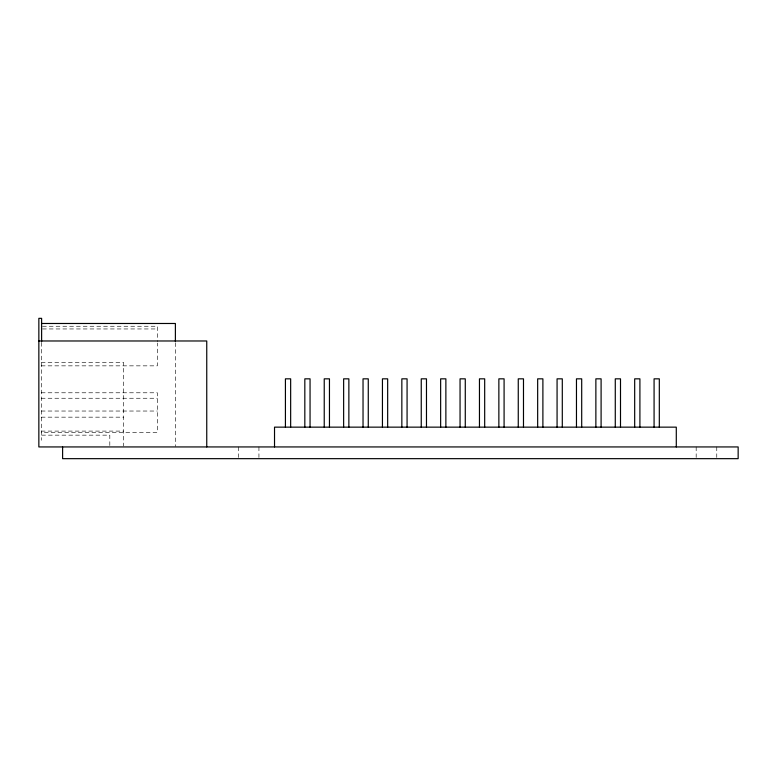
<?xml version="1.0" encoding="UTF-8"?>
<svg xmlns="http://www.w3.org/2000/svg" width="777" height="777" viewBox="0 0 777 777"><rect width="100%" height="100%" fill="white"/><g stroke="black" fill="none" stroke-linecap="round" stroke-linejoin="round"><path stroke-width="0.58" stroke-dasharray="3.88 2.91" d="M42.482 326.253L157.362 326.253L157.362 341.861M42.482 328.953L157.362 328.953M41.268 362.364L123.592 362.364L123.592 446.076M41.268 365.85L157.362 365.85L157.362 343.055M41.268 392.783L157.362 392.783L157.362 432.381L41.268 432.381M41.268 398.251L157.362 398.251M41.268 411.033L157.362 411.033M41.268 417.162L123.592 417.162M41.268 431.099L123.592 431.099M41.618 435.149L109.81 435.149L109.81 446.396M716.763 446.94L716.763 457.488M696.173 446.94L696.173 457.488M258.935 446.94L258.935 457.488M238.345 446.94L238.345 457.488M175.388 342.764L175.388 446.396M41.618 342.492L41.618 440.297"/><path stroke-width="1.17" d="M41.618 323.485L175.388 323.485L175.388 341.559M38.85 340.977L206.75 340.977L206.75 446.94M676.291 446.94L676.291 427.146L274.524 427.146L274.524 446.94M659.314 427.146L659.314 378.836L654.079 378.836L654.079 427.146M639.908 427.146L639.908 378.836L634.683 378.836L634.683 427.146M620.502 427.146L620.502 378.836L615.277 378.836L615.277 427.146M601.097 427.146L601.097 378.836L595.872 378.836L595.872 427.146M581.701 427.146L581.701 378.836L576.466 378.836L576.466 427.146M562.295 427.146L562.295 378.836L557.07 378.836L557.07 427.146M542.89 427.146L542.89 378.836L537.665 378.836L537.665 427.146M523.484 427.146L523.484 378.836L518.259 378.836L518.259 427.146M504.088 427.146L504.088 378.836L498.863 378.836L498.863 427.146M484.683 427.146L484.683 378.836L479.458 378.836L479.458 427.146M465.277 427.146L465.277 378.836L460.052 378.836L460.052 427.146M445.872 427.146L445.872 378.836L440.646 378.836L440.646 427.146M426.476 427.146L426.476 378.836L421.251 378.836L421.251 427.146M407.07 427.146L407.07 378.836L401.845 378.836L401.845 427.146M387.665 427.146L387.665 378.836L382.439 378.836L382.439 427.146M368.269 427.146L368.269 378.836L363.034 378.836L363.034 427.146M348.863 427.146L348.863 378.836L343.638 378.836L343.638 427.146M329.458 427.146L329.458 378.836L324.232 378.836L324.232 427.146M310.052 427.146L310.052 378.836L304.827 378.836L304.827 427.146M290.656 427.146L290.656 378.836L285.421 378.836L285.421 427.146M62.607 446.94L62.607 458.663L738.15 458.663L738.15 446.94L38.85 446.94L38.85 318.337L41.618 318.337L41.618 341.695"/></g></svg>
